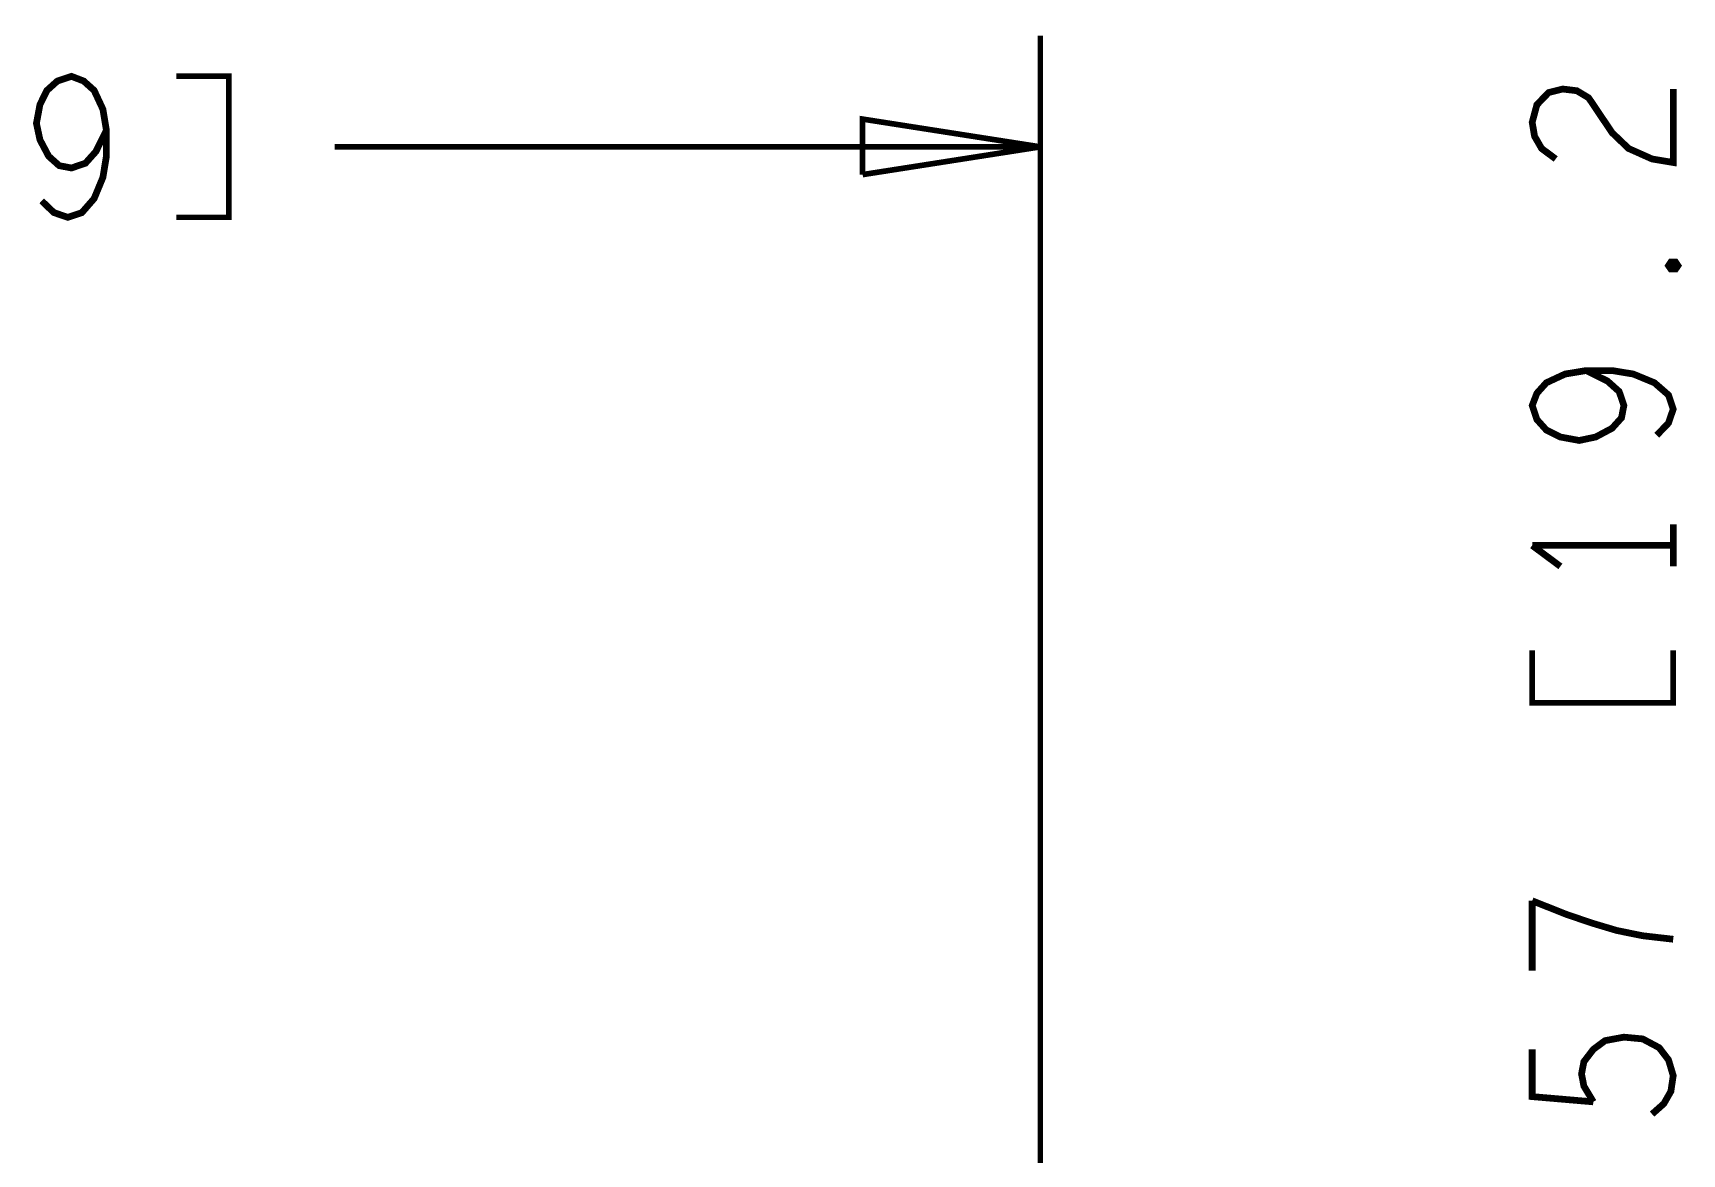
# Model space of a CAD drawing. Header units: millimetres. Extents: x 3885 to 4350, y -149 to 182.
# Drawn here: x 4164.15 to 4201.27, y 102.04 to 127.28 of the extents above; entities that cross this region are included whole.
import ezdxf

# ---------------------------------------------------------------- set-up
doc = ezdxf.new("R2010")
doc.units = ezdxf.units.MM
doc.header["$LTSCALE"] = 23.1
doc.layers.get('0').update_dxf_attribs({"linetype": 'CONTINUOUS'})

msp = doc.modelspace()

# ---------------------------------------------------------------- linework, layer by layer
for points, const_width in [([(4186.826, 96.294), (4186.826, 127.212)], 0.127), ([(4164.344, 123.495), (4164.62, 123.231), (4164.934, 123.125), (4165.249, 123.231), (4165.525, 123.548), (4165.722, 124.024), (4165.801, 124.501), (4165.801, 125.083), (4165.722, 125.559), (4165.525, 125.982), (4165.289, 126.194), (4165.013, 126.3), (4164.698, 126.194), (4164.462, 125.982), (4164.305, 125.665), (4164.226, 125.241), (4164.305, 124.871), (4164.501, 124.501), (4164.738, 124.289), (4165.013, 124.236), (4165.328, 124.342), (4165.564, 124.606), (4165.801, 125.083)], 0.152), ([(4167.375, 123.125), (4168.557, 123.125), (4168.557, 126.3), (4167.375, 126.3)], 0.127), ([(4198.428, 124.439), (4198.111, 124.675), (4197.952, 124.951), (4197.899, 125.266), (4198.005, 125.66), (4198.269, 125.935), (4198.587, 126.014), (4198.905, 125.975), (4199.169, 125.817), (4199.698, 125.03), (4200.069, 124.675), (4200.598, 124.439), (4201.074, 124.36), (4201.074, 126.014)], 0.152), ([(4186.826, 124.712), (4182.826, 125.337), (4182.826, 124.087)], 0.127), ([(4170.938, 124.712), (4186.826, 124.712)], 0.127), ([(4182.826, 124.087), (4186.826, 124.712)], 0.127), ([(4200.704, 118.219), (4200.968, 118.494), (4201.074, 118.809), (4200.968, 119.124), (4200.651, 119.4), (4200.174, 119.597), (4199.698, 119.675), (4199.116, 119.675), (4198.64, 119.597), (4198.217, 119.4), (4198.005, 119.164), (4197.899, 118.888), (4198.005, 118.573), (4198.217, 118.337), (4198.534, 118.179), (4198.958, 118.101), (4199.328, 118.179), (4199.698, 118.376), (4199.91, 118.612), (4199.963, 118.888), (4199.857, 119.203), (4199.593, 119.439), (4199.116, 119.675)], 0.152), ([(4201.074, 115.266), (4201.074, 116.211)], 0.152), ([(4201.074, 115.738), (4197.899, 115.738)], 0.152), ([(4197.899, 115.738), (4198.534, 115.266)], 0.152), ([(4201.074, 113.376), (4201.074, 112.195), (4197.899, 112.195), (4197.899, 113.376)], 0.127), ([(4201.074, 106.871), (4200.386, 106.95), (4199.804, 107.068), (4199.275, 107.226), (4198.693, 107.422), (4197.899, 107.737)], 0.152), ([(4197.899, 107.737), (4197.899, 106.163)], 0.152), ([(4200.598, 102.934), (4200.863, 103.17), (4201.021, 103.446), (4201.074, 103.8), (4200.968, 104.155), (4200.757, 104.43), (4200.386, 104.627), (4199.963, 104.667), (4199.539, 104.588), (4199.275, 104.391), (4199.063, 104.115), (4199.01, 103.84), (4199.063, 103.564), (4199.275, 103.21)], 0.152), ([(4199.275, 103.21), (4197.899, 103.328), (4197.899, 104.391)], 0.152)]:
    msp.add_lwpolyline(points, dxfattribs=dict(const_width=const_width))
at = {"const_width": 0.152}
msp.add_lwpolyline([(4201.18, 122.038), (4201.127, 121.959), (4201.021, 121.959), (4200.968, 122.038), (4201.021, 122.116), (4201.127, 122.116)], close=True, dxfattribs=at)

doc.saveas('drawing.dxf')
